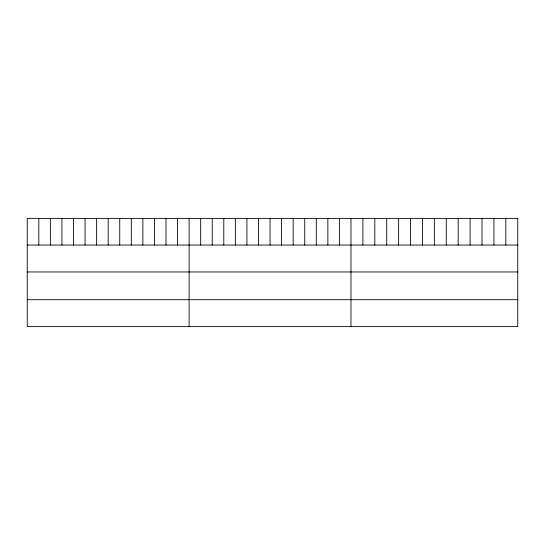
<?xml version="1.0" encoding="UTF-8"?>
<svg xmlns="http://www.w3.org/2000/svg" width="545" height="545" viewBox="0 0 545 545"><rect width="100%" height="100%" fill="white"/><g stroke="black" fill="none" stroke-linecap="round" stroke-linejoin="round"><path stroke-width="0.82" d="M27.25 245.052L517.75 245.052M27.25 271.962L517.75 271.962M27.25 299.696L517.75 299.696M505.835 218.388L505.835 245.052M493.927 218.388L493.927 245.052M482.012 218.388L482.012 245.052M470.103 218.388L470.103 245.052M458.188 218.388L458.188 245.052M446.28 218.388L446.28 245.052M434.365 218.388L434.365 245.052M422.45 218.388L422.45 245.052M410.542 218.388L410.542 245.052M398.627 218.388L398.627 245.052M386.718 218.388L386.718 245.052M374.803 218.388L374.803 245.052M362.895 218.388L362.895 245.052M350.98 218.388L350.98 326.612M339.419 218.388L339.419 245.052M327.858 218.388L327.858 245.052M316.298 218.388L316.298 245.052M304.73 218.388L304.73 245.052M293.169 218.388L293.169 245.052M281.608 218.388L281.608 245.052M270.048 218.388L270.048 245.052M258.487 218.388L258.487 245.052M246.926 218.388L246.926 245.052M235.365 218.388L235.365 245.052M223.797 218.388L223.797 245.052M212.237 218.388L212.237 245.052M200.676 218.388L200.676 245.052M189.115 218.388L189.115 326.612M177.554 218.388L177.554 245.052M165.993 218.388L165.993 245.052M154.433 218.388L154.433 245.052M142.865 218.388L142.865 245.052M131.304 218.388L131.304 245.052M119.743 218.388L119.743 245.052M108.183 218.388L108.183 245.052M96.622 218.388L96.622 245.052M85.061 218.388L85.061 245.052M73.5 218.388L73.5 245.052M61.932 218.388L61.932 245.052M50.372 218.388L50.372 245.052M38.811 218.388L38.811 245.052M517.75 218.388L27.25 218.388L27.25 326.612L517.75 326.612L517.75 218.388"/></g></svg>
